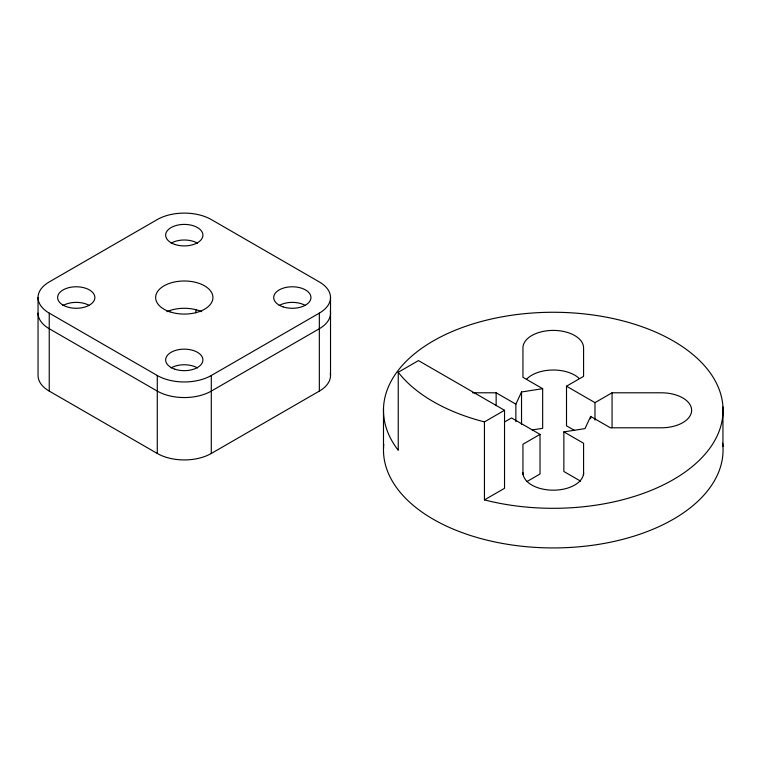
<?xml version="1.0" encoding="UTF-8"?>
<svg xmlns="http://www.w3.org/2000/svg" width="761" height="761" viewBox="0 0 761 761"><rect width="100%" height="100%" fill="white"/><g stroke="black" fill="none" stroke-linecap="round" stroke-linejoin="round"><path stroke-width="1.14" d="M515.863 421.642L515.863 404.167L521.523 391.972L542.66 388.7L542.66 428.31L532.091 429.946M574.641 430.507L566.507 425.808L566.507 386.198L594.988 402.645L612.063 392.79L661.309 392.79A30.316 17.503 0 0 1 691.635 410.293A30.316 17.503 0 0 1 661.309 427.796L610.379 427.796L590.66 416.41L585 428.614L563.863 431.887L563.863 471.497L580.624 481.171M49.237 313.123L157.28 375.506A38.202 22.05 0 0 0 211.292 375.506L319.335 313.123A38.202 22.05 0 0 0 319.335 281.941L211.292 219.558A38.202 22.05 0 0 0 157.28 219.558L49.237 281.941A38.202 22.05 0 0 0 49.237 313.123L49.237 391.097L157.28 453.47A38.202 22.05 0 0 0 211.292 453.47L319.335 391.097A38.202 22.05 0 0 0 330.312 373.204M484.443 499.901A169.789 98.026 0 0 0 721.428 423.791A169.789 98.026 0 0 0 529.409 313.237A169.789 98.026 0 0 0 398.241 450.274L398.241 372.262L418.455 360.59L504.533 410.284L504.533 488.305L484.443 499.901L484.443 421.889L504.533 410.284M504.505 421.994L511.535 417.941L540.015 434.379L540.015 473.989L526.964 481.532M566.507 386.198L583.582 376.343L583.582 347.91A30.316 17.503 0 0 0 553.266 330.407A30.316 17.503 0 0 0 522.94 347.91L522.94 377.313L542.66 388.7M540.015 434.379L522.94 444.243L522.94 474.531M472.457 392.79L496.143 392.79L515.863 404.167M563.863 431.887L583.582 443.263L583.582 474.721M722.95 406.916L722.95 446.526M612.063 392.79L612.063 427.739M594.988 402.645L594.988 420.12M590.66 416.41L590.66 418.74M521.523 391.972L521.523 424.59M496.143 392.79L496.143 405.603M383.496 408.724L383.496 448.334M330.521 297.532L330.521 375.506M319.335 313.123L319.335 391.097M211.292 375.506L211.292 453.47M195.9 309.366L195.9 312.904M157.28 375.506L157.28 453.47M38.05 297.532L38.05 375.506A38.202 22.05 0 0 0 49.237 391.097M722.655 443.197A169.789 98.026 0 0 1 554.122 547.93A169.789 98.026 0 0 1 383.763 444.186M484.443 421.889A169.789 98.026 0 0 1 398.241 372.262M583.582 472.676A30.316 17.503 0 0 1 553.266 490.179A30.316 17.503 0 0 1 522.94 472.676M526.441 379.359A30.316 17.503 0 0 1 552.248 370.027A30.316 17.503 0 0 1 579.083 378.341M330.312 310.821A38.202 22.05 0 0 1 319.335 328.723L211.292 391.097A38.202 22.05 0 0 1 157.28 391.097L49.237 328.723A38.202 22.05 0 0 1 38.05 313.123M171.12 367.896A18.625 10.749 0 0 1 197.451 367.896M171.12 243.149A18.625 10.749 0 0 1 197.451 243.149M279.154 305.522A18.625 10.749 0 0 1 305.494 305.522M63.077 305.522A18.625 10.749 0 0 1 89.418 305.522M166.849 311.696A28.652 16.542 0 0 1 201.722 311.696M174.973 244.471A18.625 10.749 0 0 0 202.911 235.159A18.625 10.749 0 0 0 174.973 225.846A18.625 10.749 0 0 0 174.973 244.471M174.973 369.218A18.625 10.749 0 0 0 202.911 359.905A18.625 10.749 0 0 0 174.973 350.593A18.625 10.749 0 0 0 174.973 369.218M283.016 306.845A18.625 10.749 0 0 0 310.945 297.532A18.625 10.749 0 0 0 283.016 288.219A18.625 10.749 0 0 0 283.016 306.845M63.077 305.132A18.625 10.749 0 0 0 94.231 300.319A18.625 10.749 0 0 0 71.429 287.144A18.625 10.749 0 0 0 63.077 305.132M169.96 311.858A28.652 16.542 0 0 0 212.937 297.532A28.652 16.542 0 0 0 169.96 283.206A28.652 16.542 0 0 0 169.96 311.858"/></g></svg>
